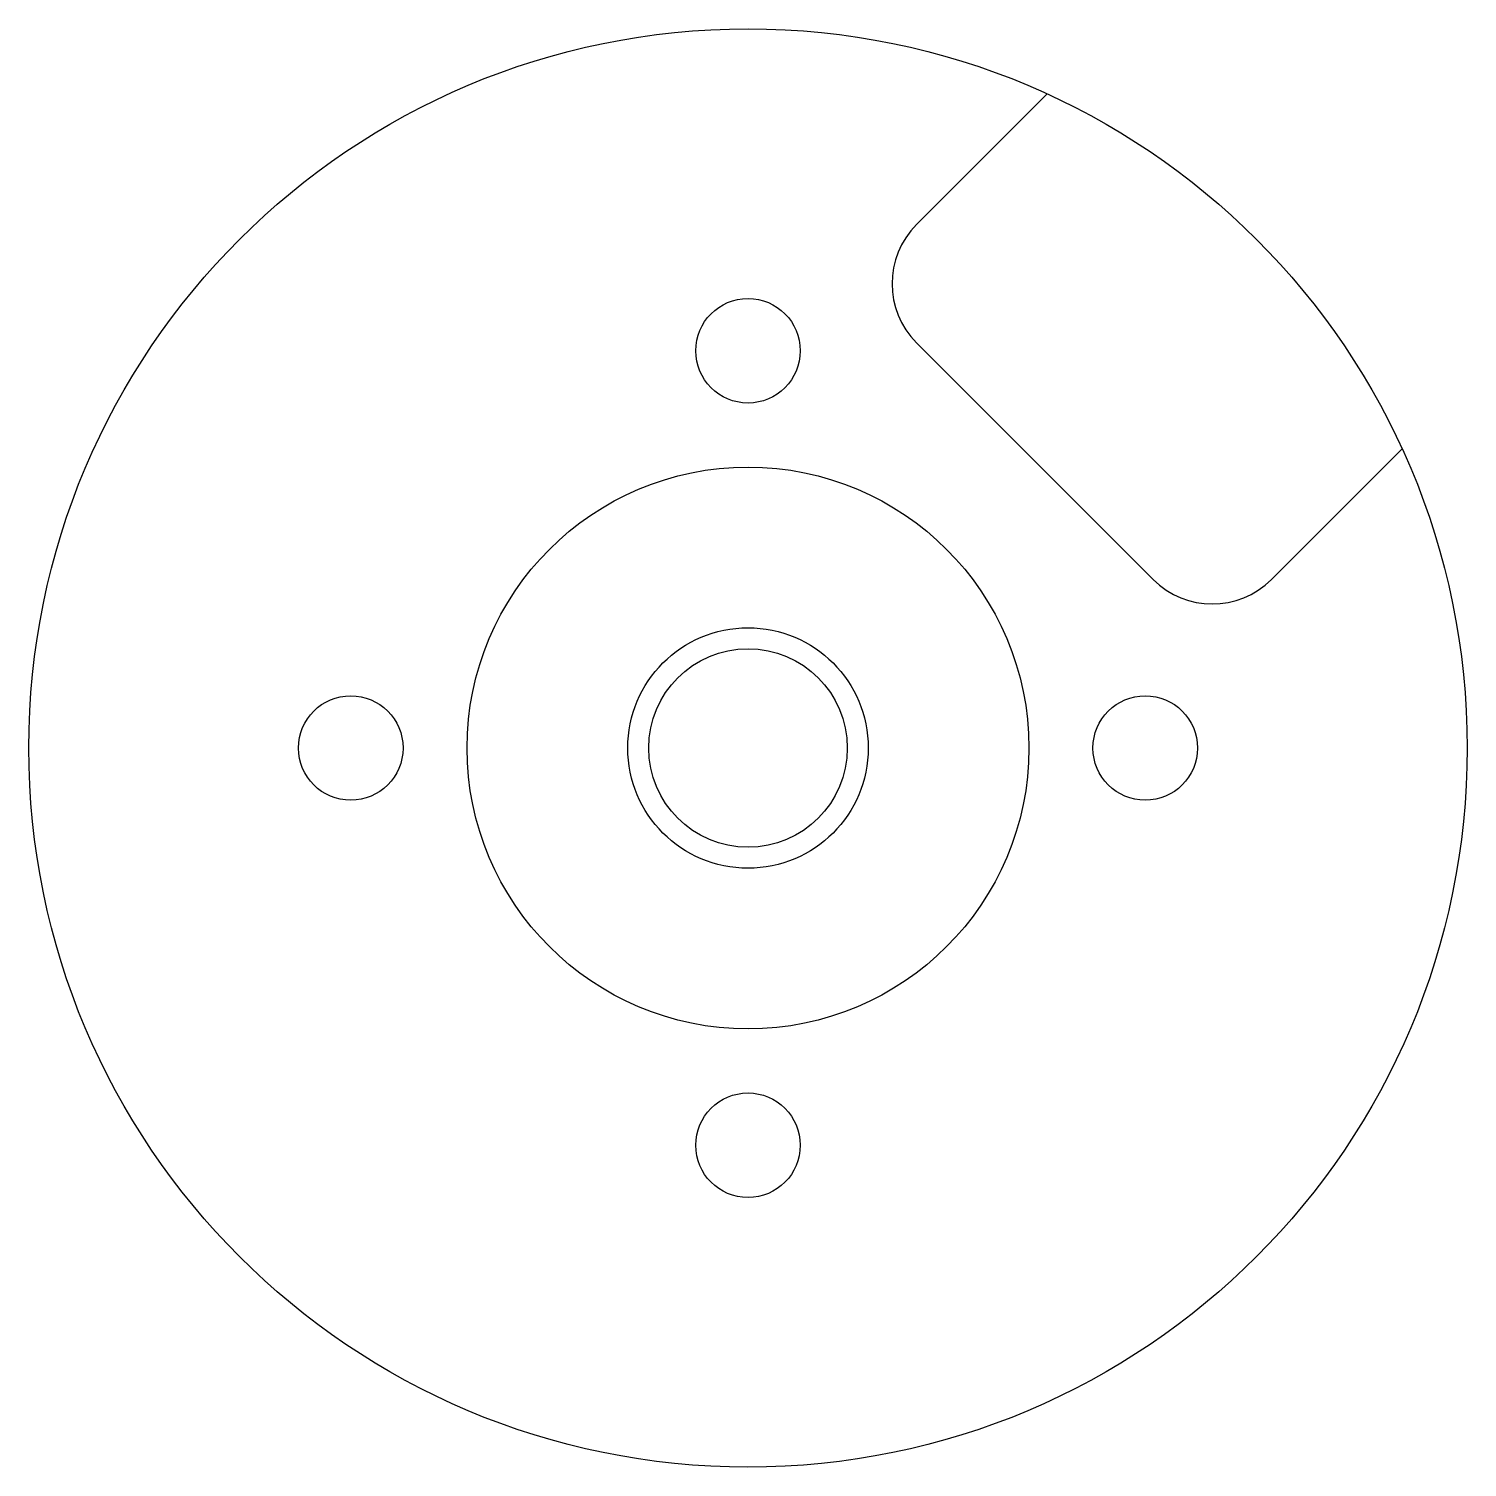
# Model space of a CAD drawing. Extents: x -17.2 to 17.2, y -17.2 to 17.2.
import ezdxf

# ---------------------------------------------------------------- set-up
doc = ezdxf.new("R2010")
doc.units = 0
doc.layers.add('MODELSKETCH_VISIBLE', color=7, linetype='CONTINUOUS')

msp = doc.modelspace()

# ---------------------------------------------------------------- linework, layer by layer
at = {"layer": 'MODELSKETCH_VISIBLE'}
for p, q in [((4.031, 12.516), (7.156, 15.641)), ((9.687, 4.031), (4.031, 9.687)), ((15.641, 7.156), (12.516, 4.031))]:
    msp.add_line(p, q, dxfattribs=at)
for centre, radius in [((0, 0), 17.2), ((0, 9.5), 1.25), ((0, 0), 6.718), ((0, 0), 2.875), ((0, 0), 2.375), ((-9.5, 0), 1.25), ((9.5, 0), 1.25), ((0, -9.5), 1.25)]:
    msp.add_circle(centre, radius, dxfattribs=at)
for centre, start, end in [((5.445, 11.102), 135, 225), ((11.102, 5.445), 225, 315)]:
    msp.add_arc(centre, 2, start, end, dxfattribs=at)

doc.saveas('drawing.dxf')
